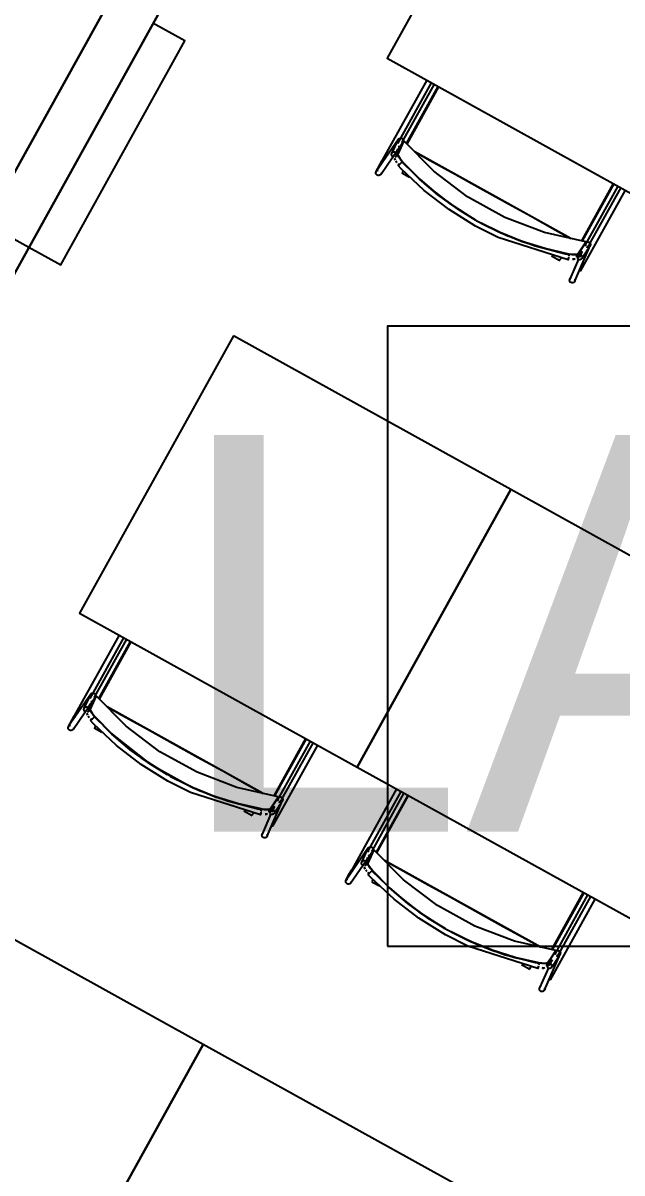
# Model space of a CAD drawing. Header units: metres. Extents: x 2.5 to 42.6, y 0.9 to 31.9.
# Drawn here: x 22.306 to 22.789, y 19.967 to 20.895 of the extents above; entities that cross this region are included whole.
import ezdxf

# ---------------------------------------------------------------- set-up
doc = ezdxf.new("R2010")
doc.units = ezdxf.units.M
for name, color, linetype in [('ARREDI', 9, 'Continuous'), ('PARETI_STRUTTURE', 7, 'Continuous'), ('WAYFINDING_RIQUADRI', 7, 'Continuous'), ('WAYFINDING_TESTI', 7, 'Continuous')]:
    doc.layers.add(name, color=color, linetype=linetype)

msp = doc.modelspace()

# ---------------------------------------------------------------- linework, layer by layer
at = {"layer": 'ARREDI'}
for points in [[(22.72375, 21.09001), (22.59968, 20.86616), (22.82353, 20.74209), (22.9476, 20.96594)], [(22.47561, 20.64232), (22.35154, 20.41847), (22.57539, 20.2944), (22.69946, 20.51825)], [(22.69946, 20.51825), (22.57539, 20.2944), (22.79924, 20.17033), (22.92331, 20.39418)], [(22.22747, 20.19463), (22.1034, 19.97078), (22.32725, 19.84671), (22.45132, 20.07056)], [(22.45132, 20.07056), (22.32725, 19.84671), (22.5511, 19.72264), (22.67517, 19.94649)]]:
    msp.add_lwpolyline(points, close=True, dxfattribs=at)
for points in [[(22.6152, 20.79741), (22.6407, 20.84342)], [(22.75331, 20.70834), (22.75661, 20.71324), (22.75989, 20.71816), (22.7265, 20.72567), (22.69448, 20.73787), (22.6645, 20.75449), (22.63718, 20.77519), (22.61311, 20.79952), (22.61068, 20.79413), (22.60828, 20.78873), (22.60839, 20.78785), (22.60917, 20.78634), (22.61049, 20.78446), (22.61207, 20.78259)], [(22.60934, 20.79786), (22.60877, 20.79836), (22.60841, 20.79901), (22.60829, 20.79975), (22.60844, 20.80048), (22.60866, 20.80091), (22.60866, 20.80093), (22.60881, 20.80112), (22.6094, 20.80158), (22.6101, 20.80182)], [(22.61011, 20.80182), (22.61086, 20.8018), (22.61155, 20.80153), (22.61212, 20.80103), (22.61248, 20.80037), (22.61261, 20.79964), (22.61247, 20.7989)], [(22.61136, 20.79805), (22.61312, 20.79951)], [(22.60498, 20.78651), (22.60427, 20.78678), (22.6037, 20.78726), (22.60333, 20.7879), (22.60322, 20.78863), (22.60322, 20.7887), (22.60335, 20.78935), (22.60341, 20.78949), (22.60373, 20.78997), (22.60431, 20.79043), (22.60502, 20.79067)], [(22.60502, 20.79067), (22.60577, 20.79065), (22.60648, 20.79039), (22.60705, 20.7899), (22.60741, 20.78926), (22.60754, 20.78854), (22.60754, 20.78853), (22.6074, 20.78782), (22.60734, 20.78768), (22.60702, 20.78719), (22.60644, 20.78674), (22.60573, 20.7865)], [(22.60598, 20.78771), (22.60773, 20.79164), (22.60827, 20.79285)], [(22.60905, 20.7946), (22.60944, 20.79547)], [(22.62186, 20.79068), (22.63439, 20.78373), (22.65451, 20.77258), (22.6747, 20.76139), (22.69491, 20.75018), (22.71511, 20.73898), (22.73523, 20.72783), (22.74777, 20.72089)], [(22.74776, 20.72089), (22.62187, 20.79067)], [(22.59536, 20.78336), (22.59534, 20.78337), (22.59538, 20.78335), (22.59565, 20.78319), (22.59609, 20.78294)], [(22.5961, 20.78295), (22.59668, 20.78263)], [(22.60541, 20.7854), (22.60616, 20.78392)], [(22.60621, 20.78387), (22.60544, 20.78537)], [(22.60752, 20.78198), (22.60673, 20.78312)], [(22.60673, 20.78311), (22.60745, 20.78207)], [(22.61206, 20.78259), (22.6104, 20.78455), (22.60913, 20.78641), (22.60838, 20.78788), (22.60826, 20.78874)], [(22.60905, 20.78016), (22.60835, 20.78099)], [(22.60846, 20.77964), (22.60867, 20.77982), (22.60905, 20.78015), (22.60955, 20.7806), (22.6101, 20.7811), (22.61064, 20.7816)], [(22.61065, 20.78159), (22.61112, 20.78202), (22.61147, 20.78233), (22.61164, 20.78248)], [(22.67062, 20.73595), (22.65636, 20.74463), (22.64057, 20.75608), (22.62578, 20.76876), (22.61205, 20.78259)], [(22.61216, 20.78248), (22.62585, 20.76869), (22.64063, 20.75603), (22.65638, 20.74462), (22.67062, 20.73596)], [(22.59299, 20.7716), (22.59224, 20.77161), (22.59154, 20.77189), (22.59097, 20.77239), (22.5906, 20.77304), (22.59049, 20.77378), (22.59063, 20.77451), (22.59086, 20.77494), (22.59086, 20.77496), (22.59102, 20.77515), (22.5916, 20.77561), (22.59231, 20.77585)], [(22.59481, 20.77367), (22.59467, 20.77293), (22.59443, 20.7725), (22.59443, 20.77249), (22.59428, 20.7723), (22.5937, 20.77184), (22.59299, 20.7716)], [(22.60845, 20.77962), (22.60843, 20.77961)], [(22.61254, 20.77559), (22.61218, 20.77494), (22.61186, 20.77437), (22.61162, 20.77394), (22.6115, 20.77372)], [(22.7825, 20.76483), (22.757, 20.71882)], [(22.69013, 20.7259), (22.67552, 20.73324)], [(22.67553, 20.73323), (22.69009, 20.72591)], [(22.69066, 20.72565), (22.70844, 20.71844), (22.727, 20.71262), (22.74596, 20.70832)], [(22.7461, 20.70829), (22.72712, 20.7126), (22.70852, 20.71842), (22.6907, 20.72564)], [(22.7599, 20.71816), (22.7595, 20.71517), (22.7599, 20.71816)], [(22.75972, 20.71729), (22.76026, 20.7178), (22.76096, 20.71808), (22.76171, 20.71812), (22.76243, 20.71791), (22.76302, 20.71746), (22.76344, 20.71683)], [(22.76344, 20.71683), (22.76362, 20.71611), (22.76352, 20.71536), (22.76344, 20.71514), (22.76344, 20.71512), (22.76319, 20.71471), (22.76265, 20.71419), (22.76195, 20.7139), (22.7612, 20.71386), (22.76048, 20.71408)], [(22.74623, 20.70788), (22.74619, 20.70766), (22.7461, 20.7072), (22.74599, 20.70658)], [(22.7461, 20.7083), (22.74852, 20.70795), (22.75081, 20.70784), (22.75251, 20.70798), (22.75331, 20.70834)], [(22.75333, 20.70834), (22.75255, 20.70797), (22.7509, 20.70782), (22.74864, 20.70793), (22.74611, 20.70829)], [(22.75259, 20.70573), (22.75267, 20.70646), (22.75291, 20.70699), (22.75301, 20.70711), (22.75352, 20.70761), (22.75353, 20.70761), (22.75421, 20.70789), (22.75495, 20.70792), (22.75566, 20.7077), (22.75627, 20.70724), (22.75667, 20.70661)], [(22.75689, 20.71062), (22.75608, 20.70942), (22.75276, 20.70451)], [(22.73887, 20.70312), (22.73899, 20.70335), (22.73923, 20.70377), (22.73955, 20.70435), (22.73991, 20.70499)], [(22.74587, 20.70585), (22.74575, 20.70511), (22.74564, 20.70446), (22.74555, 20.70396), (22.7455, 20.70368), (22.7455, 20.70364), (22.7455, 20.70365), (22.74554, 20.70389)], [(22.75116, 20.70408), (22.7503, 20.70401), (22.74905, 20.70407)], [(22.74905, 20.70406), (22.75036, 20.704)], [(22.75668, 20.70661), (22.75686, 20.70589), (22.75677, 20.70515), (22.75654, 20.70462), (22.75644, 20.70448), (22.75597, 20.70403), (22.75591, 20.704), (22.75523, 20.70372), (22.7545, 20.70369), (22.75377, 20.70391), (22.75318, 20.70437)], [(22.74688, 20.6863), (22.7467, 20.68702), (22.7468, 20.68777), (22.74688, 20.68799), (22.74688, 20.68801), (22.74713, 20.68842), (22.74767, 20.68894)], [(22.75428, 20.69528), (22.75486, 20.69496)], [(22.75486, 20.69495), (22.75531, 20.6947), (22.75557, 20.69456)], [(22.75562, 20.69453), (22.7556, 20.69455)], [(22.75085, 20.68797), (22.75103, 20.68725), (22.75093, 20.6865), (22.75085, 20.68628), (22.75085, 20.68626), (22.7506, 20.68585), (22.75006, 20.68533), (22.74936, 20.68504), (22.74861, 20.685), (22.74789, 20.68522), (22.7473, 20.68568), (22.74688, 20.68629)], [(22.36706, 20.34972), (22.39256, 20.39573)], [(22.35788, 20.34012), (22.35959, 20.34396), (22.36026, 20.34546)], [(22.50517, 20.26065), (22.50847, 20.26555), (22.51175, 20.27047), (22.47836, 20.27798), (22.44634, 20.29018), (22.41636, 20.3068), (22.38904, 20.3275), (22.36497, 20.35183), (22.36254, 20.34644), (22.36014, 20.34104), (22.36025, 20.34016), (22.36103, 20.33865), (22.36235, 20.33677), (22.36393, 20.3349)], [(22.3612, 20.35017), (22.36063, 20.35067), (22.36027, 20.35132), (22.36015, 20.35206), (22.3603, 20.35279), (22.36052, 20.35322), (22.36052, 20.35324), (22.36067, 20.35343), (22.36126, 20.35389), (22.36197, 20.35413)], [(22.36091, 20.34691), (22.3613, 20.34778)], [(22.36197, 20.35413), (22.36272, 20.35411), (22.36341, 20.35384), (22.36398, 20.35334), (22.36434, 20.35268), (22.36447, 20.35195), (22.36433, 20.35121)], [(22.36322, 20.35036), (22.36498, 20.35182)], [(22.34722, 20.33567), (22.3472, 20.33568), (22.34724, 20.33566), (22.34751, 20.3355), (22.34795, 20.33525)], [(22.35684, 20.33882), (22.35613, 20.33909), (22.35556, 20.33957), (22.35519, 20.34021), (22.35508, 20.34094), (22.35508, 20.341), (22.35522, 20.34166), (22.35527, 20.3418), (22.35559, 20.34228), (22.35617, 20.34274), (22.35688, 20.34298)], [(22.35688, 20.34298), (22.35763, 20.34296), (22.35834, 20.3427), (22.35891, 20.34221), (22.35927, 20.34157), (22.35939, 20.34085), (22.35939, 20.34084), (22.35926, 20.34013), (22.3592, 20.33999), (22.35888, 20.3395), (22.3583, 20.33905), (22.35759, 20.33881)], [(22.35727, 20.33771), (22.35802, 20.33623)], [(22.35807, 20.33618), (22.3573, 20.33768)], [(22.36392, 20.3349), (22.36226, 20.33686), (22.36099, 20.33872), (22.36024, 20.34019), (22.36013, 20.34105)], [(22.37372, 20.34299), (22.38625, 20.33604), (22.40637, 20.32489), (22.42657, 20.3137), (22.44677, 20.30249), (22.46697, 20.29129), (22.48709, 20.28014), (22.49964, 20.2732)], [(22.49962, 20.2732), (22.37373, 20.34298)], [(22.34485, 20.32391), (22.3441, 20.32392), (22.34341, 20.3242), (22.34284, 20.3247), (22.34246, 20.32535), (22.34235, 20.32609), (22.34249, 20.32682), (22.34272, 20.32725), (22.34272, 20.32727), (22.34288, 20.32746), (22.34346, 20.32792), (22.34417, 20.32816)], [(22.34796, 20.33526), (22.34854, 20.33494)], [(22.35938, 20.33429), (22.35859, 20.33543)], [(22.35859, 20.33542), (22.35931, 20.33438)], [(22.36091, 20.33247), (22.36022, 20.3333)], [(22.36031, 20.33193), (22.36029, 20.33192)], [(22.36032, 20.33195), (22.36053, 20.33213), (22.36091, 20.33248), (22.36141, 20.33291), (22.36196, 20.33341), (22.3625, 20.33391)], [(22.36251, 20.3339), (22.36298, 20.33433), (22.36333, 20.33464), (22.3635, 20.33479)], [(22.3644, 20.3279), (22.36404, 20.32725), (22.36372, 20.32668), (22.36349, 20.32625), (22.36336, 20.32603)], [(22.42248, 20.28826), (22.40822, 20.29694), (22.39243, 20.30839), (22.37764, 20.32107), (22.36391, 20.3349)], [(22.36402, 20.33479), (22.37771, 20.321), (22.40825, 20.29692), (22.44195, 20.27822)], [(22.34667, 20.32598), (22.34653, 20.32524), (22.34629, 20.32481), (22.34629, 20.3248), (22.34614, 20.3246), (22.34556, 20.32415), (22.34485, 20.32391)], [(22.53436, 20.31714), (22.50886, 20.27113)], [(22.44199, 20.27821), (22.42738, 20.28555)], [(22.44253, 20.27796), (22.4603, 20.27075), (22.47886, 20.26493), (22.49782, 20.26063)], [(22.49796, 20.2606), (22.47898, 20.26491), (22.46038, 20.27073), (22.44256, 20.27795)], [(22.59091, 20.22565), (22.61641, 20.27166)], [(22.50874, 20.26293), (22.50794, 20.26173), (22.50462, 20.25681)], [(22.51176, 20.27047), (22.51136, 20.26748), (22.51176, 20.27047)], [(22.51158, 20.2696), (22.51212, 20.27011), (22.51282, 20.27041), (22.51357, 20.27043), (22.51429, 20.27022), (22.51489, 20.26977), (22.5153, 20.26914)], [(22.5153, 20.26914), (22.51548, 20.26842), (22.51538, 20.26767), (22.5153, 20.26745), (22.5153, 20.26743), (22.51505, 20.26702), (22.51451, 20.2665), (22.51381, 20.26621), (22.51306, 20.26617), (22.51234, 20.26639)], [(22.49073, 20.25543), (22.49085, 20.25566), (22.49109, 20.25608), (22.49141, 20.25666), (22.49177, 20.2573)], [(22.49774, 20.25816), (22.49761, 20.25742), (22.4975, 20.25677), (22.49742, 20.25627), (22.49736, 20.25599), (22.49736, 20.25595), (22.49736, 20.25596), (22.4974, 20.2562)], [(22.49809, 20.26019), (22.49805, 20.25997), (22.49796, 20.25951), (22.49785, 20.25889)], [(22.49796, 20.26061), (22.50038, 20.26026), (22.50267, 20.26015), (22.50437, 20.26029), (22.50517, 20.26065)], [(22.50519, 20.26065), (22.50441, 20.26028), (22.50276, 20.26013), (22.5005, 20.26024), (22.49797, 20.2606)], [(22.50302, 20.25639), (22.50216, 20.25632), (22.50117, 20.25636)], [(22.50117, 20.25636), (22.50223, 20.2563)], [(22.50445, 20.25804), (22.50453, 20.25877), (22.50477, 20.2593), (22.50487, 20.25942), (22.50538, 20.25992), (22.50539, 20.25992), (22.50608, 20.2602), (22.50681, 20.26023), (22.50752, 20.26001), (22.50813, 20.25955), (22.50853, 20.25892)], [(22.50854, 20.25892), (22.50872, 20.2582), (22.50864, 20.25746), (22.5084, 20.25693), (22.5083, 20.25679), (22.50783, 20.25634), (22.50777, 20.25631), (22.50709, 20.25603), (22.50636, 20.256), (22.50564, 20.25622), (22.50504, 20.25668)], [(22.50614, 20.24759), (22.50672, 20.24727)], [(22.50672, 20.24726), (22.50717, 20.24701), (22.50743, 20.24687)], [(22.50748, 20.24684), (22.50746, 20.24686)], [(22.49874, 20.23861), (22.49856, 20.23933), (22.49866, 20.24008), (22.49874, 20.2403), (22.49874, 20.24032), (22.49899, 20.24073), (22.49953, 20.24125)], [(22.50271, 20.24028), (22.50289, 20.23956), (22.50279, 20.23881), (22.50271, 20.23859), (22.50271, 20.23857), (22.50246, 20.23816), (22.50192, 20.23764), (22.50122, 20.23735), (22.50047, 20.23731), (22.49975, 20.23753), (22.49915, 20.23799), (22.49874, 20.2386)], [(22.58505, 20.2261), (22.58448, 20.2266), (22.58412, 20.22725), (22.58399, 20.22799), (22.58415, 20.22872), (22.58437, 20.22915), (22.58437, 20.22917), (22.58452, 20.22936), (22.5851, 20.22982), (22.58581, 20.23006)], [(22.72901, 20.13658), (22.73232, 20.14148), (22.7356, 20.1464), (22.70221, 20.15391), (22.67018, 20.16611), (22.64021, 20.18273), (22.61289, 20.20343), (22.58882, 20.22776), (22.58639, 20.22237), (22.58399, 20.21697), (22.5841, 20.21609), (22.58488, 20.21458), (22.5862, 20.2127), (22.58778, 20.21083)], [(22.58581, 20.23006), (22.58656, 20.23005), (22.58726, 20.22977), (22.58783, 20.22927), (22.58819, 20.22861), (22.58831, 20.22788), (22.58817, 20.22714)], [(22.58706, 20.22629), (22.58883, 20.22775)], [(22.58069, 20.21475), (22.57998, 20.21502), (22.57941, 20.2155), (22.57903, 20.21614), (22.57892, 20.21687), (22.57892, 20.21694), (22.57906, 20.21759), (22.57912, 20.21773), (22.57944, 20.21821), (22.58002, 20.21867), (22.58073, 20.21891)], [(22.58073, 20.21891), (22.58148, 20.21889), (22.58219, 20.21863), (22.58275, 20.21814), (22.58312, 20.2175), (22.58324, 20.21678), (22.58324, 20.21677), (22.5831, 20.21606), (22.58305, 20.21592), (22.58273, 20.21543), (22.58214, 20.21498), (22.58144, 20.21474)], [(22.58168, 20.21595), (22.58343, 20.21988), (22.58411, 20.2214)], [(22.58776, 20.21083), (22.58611, 20.21279), (22.58483, 20.21465), (22.58408, 20.21612), (22.58397, 20.21698)], [(22.58475, 20.22284), (22.58514, 20.22371)], [(22.59756, 20.21892), (22.61009, 20.21197), (22.63022, 20.20082), (22.65041, 20.18963), (22.67061, 20.17843)], [(22.72346, 20.14913), (22.59757, 20.21891)], [(22.57106, 20.2116), (22.57105, 20.21161), (22.57109, 20.21159), (22.57135, 20.21143), (22.5718, 20.21118)], [(22.5718, 20.21119), (22.57239, 20.21087)], [(22.58112, 20.21364), (22.58187, 20.21216)], [(22.58191, 20.21211), (22.58115, 20.21361)], [(22.58243, 20.21135), (22.58315, 20.21031)], [(22.58323, 20.21022), (22.58244, 20.21136)], [(22.58476, 20.2084), (22.58405, 20.20923)], [(22.58415, 20.20786), (22.58414, 20.20785)], [(22.58417, 20.20788), (22.58438, 20.20806), (22.58475, 20.20841), (22.58525, 20.20884), (22.58581, 20.20934), (22.58635, 20.20984)], [(22.58635, 20.20983), (22.58683, 20.21026), (22.58717, 20.21057), (22.58734, 20.21072)], [(22.64633, 20.16419), (22.63207, 20.17287), (22.61627, 20.18432), (22.60148, 20.197), (22.58776, 20.21083)], [(22.58786, 20.21072), (22.60156, 20.19693), (22.61634, 20.18427), (22.63209, 20.17286), (22.64632, 20.1642)], [(22.5687, 20.19984), (22.56795, 20.19985), (22.56725, 20.20013), (22.56668, 20.20063), (22.56631, 20.20128), (22.5662, 20.20202), (22.56633, 20.20275), (22.56657, 20.20318), (22.56657, 20.2032), (22.56672, 20.20339), (22.56731, 20.20385), (22.56801, 20.20409)], [(22.57051, 20.20191), (22.57037, 20.20117), (22.57014, 20.20074), (22.57014, 20.20073), (22.56998, 20.20054), (22.5694, 20.20008), (22.56869, 20.19984)], [(22.58825, 20.20383), (22.58789, 20.20318), (22.58757, 20.20261), (22.58733, 20.20218), (22.5872, 20.20196)], [(22.7582, 20.19307), (22.7327, 20.14706)], [(22.67063, 20.17842), (22.69082, 20.16723), (22.71094, 20.15608), (22.72347, 20.14913)], [(22.66584, 20.15414), (22.65123, 20.16148)], [(22.65124, 20.16147), (22.6658, 20.15415)], [(22.66637, 20.15389), (22.68415, 20.14668), (22.7027, 20.14086), (22.72166, 20.13656)], [(22.72181, 20.13653), (22.70282, 20.14084), (22.68422, 20.14666), (22.6664, 20.15388)], [(22.73561, 20.1464), (22.7352, 20.14341), (22.73561, 20.1464)], [(22.73542, 20.14553), (22.73597, 20.14604), (22.73666, 20.14634), (22.73741, 20.14636), (22.73813, 20.14615), (22.73873, 20.1457), (22.73915, 20.14507)], [(22.73914, 20.14507), (22.73932, 20.14435), (22.73923, 20.1436), (22.73914, 20.14338), (22.73914, 20.14336), (22.73889, 20.14295), (22.73835, 20.14243), (22.73766, 20.14214), (22.73691, 20.1421), (22.73619, 20.14232)], [(22.71457, 20.13136), (22.7147, 20.13159), (22.71493, 20.13201), (22.71525, 20.13259), (22.71561, 20.13323)], [(22.72158, 20.13409), (22.72145, 20.13335), (22.72134, 20.1327), (22.72126, 20.1322), (22.7212, 20.13192), (22.7212, 20.13188), (22.7212, 20.13189), (22.72125, 20.13213)], [(22.72194, 20.13612), (22.72189, 20.1359), (22.72181, 20.13544), (22.7217, 20.13482)], [(22.72181, 20.13654), (22.72422, 20.13619), (22.72652, 20.13608), (22.72821, 20.13622), (22.72902, 20.13658)], [(22.72904, 20.13657), (22.72826, 20.13621), (22.72661, 20.13606), (22.72434, 20.13617), (22.72181, 20.13653)], [(22.72686, 20.13232), (22.726, 20.13225), (22.72475, 20.13231)], [(22.72476, 20.1323), (22.72606, 20.13224)], [(22.7283, 20.13397), (22.72838, 20.1347), (22.72861, 20.13523), (22.72871, 20.13536), (22.72923, 20.13586), (22.72924, 20.13586), (22.72992, 20.13613), (22.73066, 20.13616), (22.73136, 20.13594), (22.73198, 20.13548), (22.73238, 20.13486)], [(22.73259, 20.13886), (22.73179, 20.13766), (22.72847, 20.13275)], [(22.73238, 20.13485), (22.73256, 20.13413), (22.73248, 20.13339), (22.73224, 20.13286), (22.73215, 20.13272), (22.73167, 20.13227), (22.73162, 20.13224), (22.73094, 20.13196), (22.7302, 20.13193), (22.72948, 20.13216), (22.72888, 20.13261)], [(22.72998, 20.12352), (22.73057, 20.1232)], [(22.73057, 20.12319), (22.73101, 20.12294), (22.73128, 20.1228)], [(22.73132, 20.12277), (22.73131, 20.12279)], [(22.72259, 20.11454), (22.72242, 20.11526), (22.7225, 20.11601), (22.72259, 20.11623), (22.72259, 20.11625), (22.72284, 20.11666), (22.72338, 20.11718)], [(22.72656, 20.11621), (22.72674, 20.11549), (22.72664, 20.11474), (22.72656, 20.11452), (22.72656, 20.11451), (22.72631, 20.11409), (22.72576, 20.11357), (22.72507, 20.11328), (22.72432, 20.11324), (22.7236, 20.11346), (22.723, 20.11392), (22.72258, 20.11453)]]:
    msp.add_lwpolyline(points, dxfattribs=at)
at = {"layer": 'PARETI_STRUTTURE'}
for points in [[(25.92282, 27.23119), (26.92015, 29.03056), (19.66685, 15.94423)], [(26.84388, 28.97417), (19.67451, 16.03927)], [(19.67451, 16.03927), (26.84388, 28.97416)], [(24.61532, 24.87221), (22.08144, 20.3006)], [(22.31049, 20.71385), (22.33632, 20.69953), (22.43653, 20.88034), (22.4107, 20.89464)], [(22.63147, 20.84855), (22.59534, 20.78336)], [(22.60813, 20.79751), (22.63526, 20.84644)], [(22.63742, 20.84525), (22.61147, 20.79844)], [(22.61562, 20.79699), (22.6412, 20.84315)], [(22.60866, 20.80092), (22.59086, 20.77494)], [(22.60341, 20.78949), (22.60844, 20.80013)], [(22.59443, 20.7725), (22.61224, 20.79847)], [(22.60771, 20.79165), (22.60679, 20.79001)], [(22.61235, 20.79826), (22.61229, 20.79814), (22.61223, 20.79803), (22.61218, 20.7979), (22.61212, 20.79779), (22.61207, 20.79767), (22.61201, 20.79756), (22.61196, 20.79743), (22.6119, 20.79732), (22.61185, 20.79719), (22.61179, 20.79708), (22.61173, 20.79696), (22.61168, 20.79685), (22.61162, 20.79672), (22.61157, 20.7966), (22.6115, 20.79649), (22.61144, 20.79636), (22.61139, 20.79625), (22.61133, 20.79613), (22.61128, 20.79601), (22.61122, 20.79589), (22.61116, 20.79578), (22.61111, 20.79565), (22.61105, 20.79554), (22.611, 20.79542), (22.61094, 20.79531), (22.61089, 20.79518), (22.61083, 20.79506), (22.61078, 20.79494), (22.61072, 20.79482), (22.61066, 20.79471), (22.61061, 20.79458), (22.61055, 20.79447), (22.6105, 20.79435), (22.61044, 20.79424), (22.61039, 20.79411), (22.61033, 20.794), (22.61028, 20.79388), (22.61022, 20.79376), (22.61016, 20.79364), (22.61011, 20.79351), (22.61005, 20.7934), (22.61, 20.79328), (22.60994, 20.79317), (22.60987, 20.79304), (22.60982, 20.79293), (22.60976, 20.79281), (22.60971, 20.79269), (22.60965, 20.79257), (22.6096, 20.79246), (22.60954, 20.79233), (22.60948, 20.79222), (22.60943, 20.7921), (22.60937, 20.79197), (22.60932, 20.79186), (22.60926, 20.79174), (22.60921, 20.79163), (22.60915, 20.7915), (22.6091, 20.79139), (22.60904, 20.79126), (22.60898, 20.79115), (22.60893, 20.79103), (22.60887, 20.79092), (22.60882, 20.79079), (22.60876, 20.79067), (22.60871, 20.79056), (22.60865, 20.79043), (22.6086, 20.79032), (22.60854, 20.79019), (22.60848, 20.79008), (22.60843, 20.78996), (22.60837, 20.78985), (22.6083, 20.78972), (22.60825, 20.78961), (22.60819, 20.78949), (22.60814, 20.78938), (22.60808, 20.78925), (22.60803, 20.78913), (22.60797, 20.78901), (22.60791, 20.78889), (22.60786, 20.78878), (22.6078, 20.78865), (22.60775, 20.78854), (22.60769, 20.78842), (22.60764, 20.78831), (22.60758, 20.78818), (22.60753, 20.78807), (22.60747, 20.78794), (22.60741, 20.78783), (22.60736, 20.78771), (22.60735, 20.78768)], [(22.59068, 20.77472), (22.59129, 20.77592), (22.59204, 20.77735), (22.5936, 20.78021), (22.59535, 20.78336)], [(22.61166, 20.7825), (22.6297, 20.76503), (22.64938, 20.74948), (22.67053, 20.73598), (22.67306, 20.73457)], [(22.67095, 20.73079), (22.64948, 20.74413), (22.62943, 20.75955), (22.61102, 20.77687), (22.60843, 20.77961)], [(22.61148, 20.77368), (22.61772, 20.77022)], [(22.782, 20.76511), (22.75642, 20.71894)], [(22.75956, 20.71568), (22.78579, 20.76301)], [(22.75562, 20.69453), (22.79174, 20.75971)], [(22.78795, 20.76181), (22.76237, 20.71564)], [(22.67305, 20.73457), (22.69557, 20.72353), (22.71907, 20.71481), (22.74332, 20.70849), (22.74623, 20.70791)], [(22.27605, 20.73294), (22.3105, 20.71386)], [(22.7455, 20.70364), (22.68902, 20.72169), (22.67095, 20.73079)], [(22.29603, 20.72187), (22.31049, 20.71385)], [(22.75291, 20.70699), (22.75925, 20.71685)], [(22.75947, 20.71686), (22.75904, 20.71588)], [(22.73217, 20.70679), (22.73885, 20.70308)], [(22.75085, 20.68627), (22.76343, 20.71513)], [(22.75648, 20.71002), (22.75462, 20.70575)], [(22.75517, 20.70777), (22.75567, 20.70867)], [(22.76344, 20.71514), (22.76289, 20.71451), (22.76282, 20.7144), (22.76275, 20.71429), (22.76268, 20.71418), (22.76261, 20.71407), (22.76253, 20.71396), (22.76246, 20.71385), (22.76239, 20.71375), (22.76232, 20.71364), (22.76225, 20.71353), (22.76218, 20.71341), (22.76211, 20.7133), (22.76204, 20.71319), (22.76197, 20.71308), (22.7619, 20.71297), (22.76182, 20.71286), (22.76175, 20.71275), (22.76168, 20.71264), (22.76161, 20.71253), (22.76154, 20.71241), (22.76147, 20.7123), (22.7614, 20.71219), (22.76133, 20.71208), (22.76126, 20.71197), (22.76118, 20.71186), (22.76111, 20.71175), (22.76104, 20.71165), (22.76097, 20.71154), (22.7609, 20.71143), (22.76083, 20.71132), (22.76076, 20.71121), (22.76069, 20.7111), (22.76062, 20.71098), (22.76055, 20.71087), (22.76047, 20.71076), (22.7604, 20.71065), (22.76033, 20.71054), (22.76026, 20.71043), (22.76019, 20.71032), (22.76012, 20.71021), (22.76005, 20.7101), (22.75998, 20.70998), (22.75991, 20.70987), (22.75984, 20.70976), (22.75976, 20.70965), (22.75969, 20.70955), (22.75962, 20.70944), (22.75955, 20.70933), (22.75948, 20.70922), (22.75941, 20.70911), (22.75934, 20.709), (22.75928, 20.70889), (22.75921, 20.70878), (22.75914, 20.70866), (22.75905, 20.70855), (22.75898, 20.70844), (22.75891, 20.70833), (22.75884, 20.70822), (22.75878, 20.70811), (22.75871, 20.708), (22.75864, 20.70789), (22.75857, 20.70778), (22.7585, 20.70766), (22.75841, 20.70755), (22.75834, 20.70746), (22.75828, 20.70735), (22.75821, 20.70723), (22.75814, 20.70712), (22.75807, 20.70701), (22.758, 20.7069), (22.75793, 20.70679), (22.75786, 20.70668), (22.75779, 20.70657), (22.75771, 20.70646), (22.75764, 20.70635), (22.75757, 20.70623), (22.7575, 20.70612), (22.75743, 20.70601), (22.75736, 20.7059), (22.75729, 20.70579), (22.75722, 20.70568), (22.75715, 20.70557), (22.75708, 20.70546), (22.757, 20.70536), (22.75693, 20.70525), (22.75686, 20.70514), (22.75679, 20.70503), (22.75672, 20.70491), (22.75665, 20.7048), (22.75658, 20.70469), (22.75653, 20.70462)], [(22.76225, 20.71544), (22.76082, 20.71287)], [(22.75397, 20.70426), (22.74688, 20.688)], [(22.38333, 20.40086), (22.3472, 20.33567)], [(22.35999, 20.34982), (22.38712, 20.39875)], [(22.38928, 20.39756), (22.36333, 20.35075)], [(22.36748, 20.3493), (22.39306, 20.39546)], [(22.36052, 20.35323), (22.34272, 20.32726)], [(22.34629, 20.32481), (22.3641, 20.35078)], [(22.35527, 20.3418), (22.3603, 20.35244)], [(22.3642, 20.35058), (22.36415, 20.35045), (22.36409, 20.35034), (22.36404, 20.35021), (22.36398, 20.3501), (22.36393, 20.34998), (22.36387, 20.34987), (22.36382, 20.34974), (22.36376, 20.34963), (22.3637, 20.34951), (22.36365, 20.3494), (22.36359, 20.34927), (22.36354, 20.34916), (22.36348, 20.34903), (22.36343, 20.34891), (22.36336, 20.3488), (22.3633, 20.34867), (22.36325, 20.34856), (22.36319, 20.34844), (22.36314, 20.34833), (22.36308, 20.3482), (22.36302, 20.34809), (22.36297, 20.34796), (22.36291, 20.34785), (22.36286, 20.34773), (22.3628, 20.34762), (22.36275, 20.34749), (22.36269, 20.34737), (22.36264, 20.34726), (22.36258, 20.34713), (22.36252, 20.34702), (22.36247, 20.3469), (22.36241, 20.34678), (22.36236, 20.34666), (22.3623, 20.34655), (22.36225, 20.34642), (22.36219, 20.34631), (22.36214, 20.34619), (22.36208, 20.34608), (22.36202, 20.34595), (22.36197, 20.34583), (22.36191, 20.34571), (22.36186, 20.34559), (22.3618, 20.34548), (22.36173, 20.34535), (22.36168, 20.34524), (22.36162, 20.34512), (22.36157, 20.34501), (22.36151, 20.34488), (22.36145, 20.34477), (22.3614, 20.34465), (22.36134, 20.34452), (22.36129, 20.34441), (22.36123, 20.34428), (22.36118, 20.34417), (22.36112, 20.34405), (22.36107, 20.34394), (22.36101, 20.34381), (22.36095, 20.3437), (22.3609, 20.34358), (22.36084, 20.34346), (22.36079, 20.34334), (22.36073, 20.34323), (22.36068, 20.3431), (22.36062, 20.34298), (22.36057, 20.34287), (22.36051, 20.34274), (22.36045, 20.34263), (22.3604, 20.34251), (22.36034, 20.3424), (22.36029, 20.34227), (22.36023, 20.34216), (22.36018, 20.34203), (22.36011, 20.34192), (22.36005, 20.3418), (22.36, 20.34169), (22.35994, 20.34156), (22.35989, 20.34144), (22.35983, 20.34133), (22.35977, 20.3412), (22.35972, 20.34109), (22.35966, 20.34096), (22.35961, 20.34085), (22.35955, 20.34073), (22.3595, 20.34062), (22.35944, 20.34049), (22.35939, 20.34038), (22.35933, 20.34026), (22.35927, 20.34015), (22.35922, 20.34002), (22.3592, 20.33999)], [(22.34255, 20.32703), (22.34316, 20.32823), (22.34391, 20.32966), (22.34546, 20.33252), (22.34721, 20.33567)], [(22.35957, 20.34396), (22.35866, 20.34232)], [(22.42281, 20.2831), (22.40134, 20.29644), (22.38129, 20.31186), (22.36288, 20.32918), (22.36029, 20.33191)], [(22.36352, 20.33481), (22.38156, 20.31734), (22.40124, 20.30179), (22.42239, 20.28829), (22.42492, 20.28688)], [(22.36334, 20.32599), (22.36958, 20.32253)], [(22.53386, 20.31742), (22.50828, 20.27125)], [(22.50748, 20.24684), (22.5436, 20.31202)], [(22.51142, 20.26799), (22.53765, 20.31532)], [(22.53982, 20.31412), (22.51423, 20.26795)], [(22.49735, 20.25595), (22.44088, 20.274), (22.42281, 20.2831)], [(22.42491, 20.28688), (22.44743, 20.27584), (22.47093, 20.26712), (22.49518, 20.2608), (22.4981, 20.26022)], [(22.60717, 20.27678), (22.57105, 20.2116)], [(22.58384, 20.22575), (22.61096, 20.27468)], [(22.61312, 20.27349), (22.58718, 20.22668)], [(22.59133, 20.22523), (22.61691, 20.27139)], [(22.50271, 20.23858), (22.5153, 20.26744)], [(22.50477, 20.2593), (22.51111, 20.26916)], [(22.50834, 20.26233), (22.50648, 20.25806)], [(22.5153, 20.26745), (22.51475, 20.26682), (22.51468, 20.26671), (22.51461, 20.2666), (22.51454, 20.26649), (22.51447, 20.26638), (22.51439, 20.26627), (22.51432, 20.26616), (22.51425, 20.26606), (22.51418, 20.26595), (22.51411, 20.26584), (22.51404, 20.26572), (22.51397, 20.26561), (22.5139, 20.2655), (22.51383, 20.26539), (22.51376, 20.26528), (22.51368, 20.26517), (22.51361, 20.26506), (22.51354, 20.26495), (22.51347, 20.26484), (22.5134, 20.26472), (22.51333, 20.26461), (22.51326, 20.2645), (22.51319, 20.26439), (22.51312, 20.26428), (22.51304, 20.26417), (22.51297, 20.26406), (22.5129, 20.26396), (22.51283, 20.26385), (22.51276, 20.26374), (22.51269, 20.26363), (22.51262, 20.26352), (22.51255, 20.26341), (22.51248, 20.26329), (22.51241, 20.26318), (22.51233, 20.26307), (22.51226, 20.26296), (22.51219, 20.26285), (22.51212, 20.26274), (22.51205, 20.26263), (22.51198, 20.26252), (22.51191, 20.26241), (22.51184, 20.26229), (22.51177, 20.26218), (22.5117, 20.26207), (22.51162, 20.26196), (22.51155, 20.26186), (22.51148, 20.26175), (22.51141, 20.26164), (22.51134, 20.26153), (22.51127, 20.26142), (22.5112, 20.26131), (22.51114, 20.2612), (22.51107, 20.26109), (22.511, 20.26097), (22.51091, 20.26086), (22.51084, 20.26075), (22.51077, 20.26064), (22.5107, 20.26053), (22.51064, 20.26042), (22.51057, 20.26031), (22.5105, 20.2602), (22.51043, 20.26009), (22.51036, 20.25997), (22.51027, 20.25986), (22.5102, 20.25977), (22.51014, 20.25966), (22.51007, 20.25954), (22.51, 20.25943), (22.50993, 20.25932), (22.50986, 20.25921), (22.50979, 20.2591), (22.50972, 20.25899), (22.50965, 20.25888), (22.50957, 20.25877), (22.5095, 20.25866), (22.50943, 20.25854), (22.50936, 20.25843), (22.50929, 20.25832), (22.50922, 20.25821), (22.50915, 20.2581), (22.50908, 20.25799), (22.50901, 20.25788), (22.50894, 20.25777), (22.50886, 20.25767), (22.50879, 20.25756), (22.50872, 20.25745), (22.50865, 20.25734), (22.50858, 20.25722), (22.50851, 20.25711), (22.50844, 20.257), (22.50839, 20.25693)], [(22.51133, 20.26917), (22.5109, 20.26819)], [(22.51412, 20.26775), (22.51269, 20.26518)], [(22.48403, 20.2591), (22.49071, 20.25539)], [(22.50583, 20.25657), (22.49874, 20.24031)], [(22.50704, 20.26008), (22.50754, 20.26098)], [(22.58437, 20.22916), (22.56656, 20.20318)], [(22.57014, 20.20074), (22.58795, 20.22671)], [(22.57911, 20.21773), (22.58414, 20.22837)], [(22.58805, 20.22651), (22.588, 20.22638), (22.58794, 20.22627), (22.58788, 20.22615), (22.58783, 20.22603), (22.58777, 20.22591), (22.58772, 20.2258), (22.58766, 20.22567), (22.58761, 20.22556), (22.58755, 20.22544), (22.5875, 20.22533), (22.58744, 20.2252), (22.58738, 20.22509), (22.58733, 20.22496), (22.58727, 20.22484), (22.5872, 20.22473), (22.58715, 20.2246), (22.58709, 20.22449), (22.58704, 20.22437), (22.58698, 20.22426), (22.58693, 20.22413), (22.58687, 20.22402), (22.58681, 20.2239), (22.58676, 20.22378), (22.5867, 20.22366), (22.58665, 20.22355), (22.58659, 20.22342), (22.58654, 20.2233), (22.58648, 20.22319), (22.58643, 20.22306), (22.58637, 20.22295), (22.58631, 20.22283), (22.58626, 20.22271), (22.5862, 20.22259), (22.58615, 20.22248), (22.58609, 20.22235), (22.58604, 20.22224), (22.58598, 20.22212), (22.58593, 20.22201), (22.58587, 20.22188), (22.58581, 20.22176), (22.58576, 20.22165), (22.5857, 20.22152), (22.58565, 20.22141), (22.58558, 20.22128), (22.58552, 20.22117), (22.58547, 20.22105), (22.58541, 20.22094), (22.58536, 20.22081), (22.5853, 20.2207), (22.58525, 20.22058), (22.58519, 20.22046), (22.58513, 20.22034), (22.58508, 20.22021), (22.58502, 20.2201), (22.58497, 20.21998), (22.58491, 20.21987), (22.58486, 20.21974), (22.5848, 20.21963), (22.58475, 20.21951), (22.58469, 20.2194), (22.58463, 20.21927), (22.58458, 20.21916), (22.58452, 20.21903), (22.58447, 20.21891), (22.58441, 20.2188), (22.58436, 20.21867), (22.5843, 20.21856), (22.58425, 20.21844), (22.58419, 20.21833), (22.58413, 20.2182), (22.58408, 20.21809), (22.58401, 20.21796), (22.58395, 20.21785), (22.5839, 20.21773), (22.58384, 20.21762), (22.58379, 20.21749), (22.58373, 20.21737), (22.58368, 20.21726), (22.58362, 20.21713), (22.58356, 20.21702), (22.58351, 20.2169), (22.58345, 20.21678), (22.5834, 20.21666), (22.58334, 20.21655), (22.58329, 20.21642), (22.58323, 20.21631), (22.58318, 20.21619), (22.58312, 20.21608), (22.58306, 20.21595), (22.58305, 20.21592)], [(22.58342, 20.21989), (22.5825, 20.21825)], [(22.56639, 20.20296), (22.567, 20.20416), (22.56775, 20.20559), (22.56931, 20.20845), (22.57106, 20.2116)], [(22.64666, 20.15903), (22.62519, 20.17237), (22.60513, 20.18779), (22.58673, 20.20511), (22.58413, 20.20785)], [(22.58736, 20.21074), (22.60541, 20.19327), (22.62509, 20.17772), (22.64624, 20.16422), (22.64877, 20.16281)], [(22.58719, 20.20192), (22.59342, 20.19846)], [(22.73132, 20.12277), (22.76745, 20.18795)], [(22.75771, 20.19335), (22.73213, 20.14718)], [(22.73526, 20.14392), (22.7615, 20.19125)], [(22.76366, 20.19005), (22.73808, 20.14388)], [(22.64876, 20.16281), (22.67127, 20.15177), (22.69477, 20.14305), (22.71902, 20.13673), (22.72194, 20.13615)], [(22.7212, 20.13188), (22.66473, 20.14993), (22.64666, 20.15903)], [(22.72656, 20.11451), (22.73914, 20.14337)], [(22.72862, 20.13523), (22.73495, 20.14509)], [(22.73915, 20.14338), (22.73859, 20.14275), (22.73852, 20.14264), (22.73845, 20.14253), (22.73838, 20.14242), (22.73831, 20.14231), (22.73823, 20.1422), (22.73816, 20.14209), (22.73809, 20.14199), (22.73802, 20.14188), (22.73795, 20.14177), (22.73788, 20.14165), (22.73781, 20.14154), (22.73774, 20.14143), (22.73768, 20.14132), (22.73761, 20.14121), (22.73752, 20.1411), (22.73745, 20.14099), (22.73738, 20.14088), (22.73731, 20.14077), (22.73724, 20.14065), (22.73718, 20.14054), (22.73711, 20.14043), (22.73704, 20.14032), (22.73697, 20.14021), (22.73688, 20.1401), (22.73681, 20.13999), (22.73674, 20.13989), (22.73668, 20.13978), (22.73661, 20.13967), (22.73654, 20.13956), (22.73647, 20.13945), (22.7364, 20.13934), (22.73633, 20.13922), (22.73626, 20.13911), (22.73618, 20.139), (22.73611, 20.13889), (22.73604, 20.13878), (22.73597, 20.13867), (22.7359, 20.13856), (22.73583, 20.13845), (22.73576, 20.13834), (22.73569, 20.13822), (22.73562, 20.13811), (22.73555, 20.138), (22.73547, 20.13789), (22.7354, 20.13779), (22.73533, 20.13768), (22.73526, 20.13757), (22.73519, 20.13746), (22.73512, 20.13735), (22.73505, 20.13724), (22.73498, 20.13713), (22.73491, 20.13702), (22.73484, 20.1369), (22.73476, 20.13679), (22.73469, 20.13668), (22.73462, 20.13657), (22.73455, 20.13646), (22.73448, 20.13635), (22.73441, 20.13624), (22.73434, 20.13613), (22.73427, 20.13602), (22.7342, 20.1359), (22.73412, 20.13579), (22.73405, 20.1357), (22.73398, 20.13559), (22.73391, 20.13547), (22.73384, 20.13536), (22.73377, 20.13525), (22.7337, 20.13514), (22.73363, 20.13503), (22.73356, 20.13492), (22.73349, 20.13481), (22.73341, 20.1347), (22.73334, 20.13459), (22.73327, 20.13447), (22.7332, 20.13436), (22.73313, 20.13425), (22.73306, 20.13414), (22.73299, 20.13403), (22.73293, 20.13392), (22.73286, 20.13381), (22.73279, 20.1337), (22.7327, 20.1336), (22.73263, 20.13349), (22.73256, 20.13338), (22.73249, 20.13327), (22.73243, 20.13315), (22.73236, 20.13304), (22.73229, 20.13293), (22.73223, 20.13286)], [(22.73518, 20.1451), (22.73475, 20.14412)], [(22.73796, 20.14368), (22.73653, 20.14111)], [(22.70787, 20.13503), (22.71455, 20.13132)], [(22.72968, 20.1325), (22.72258, 20.11624)], [(22.73219, 20.13826), (22.73033, 20.134)], [(22.73088, 20.13601), (22.73138, 20.13691)]]:
    msp.add_lwpolyline(points, dxfattribs=at)
at = {"layer": 'WAYFINDING_RIQUADRI'}
msp.add_lwpolyline([(22.6, 20.15), (24.2, 20.15), (24.2, 20.65), (22.6, 20.65)], close=True, dxfattribs=at)

# ---------------------------------------------------------------- texts
at = {"layer": 'WAYFINDING_TESTI', "insert": (23.4, 20.4), "char_height": 0.32, "attachment_point": 5}
msp.add_mtext('LAB. CAD', dxfattribs=at)

doc.saveas('drawing.dxf')
